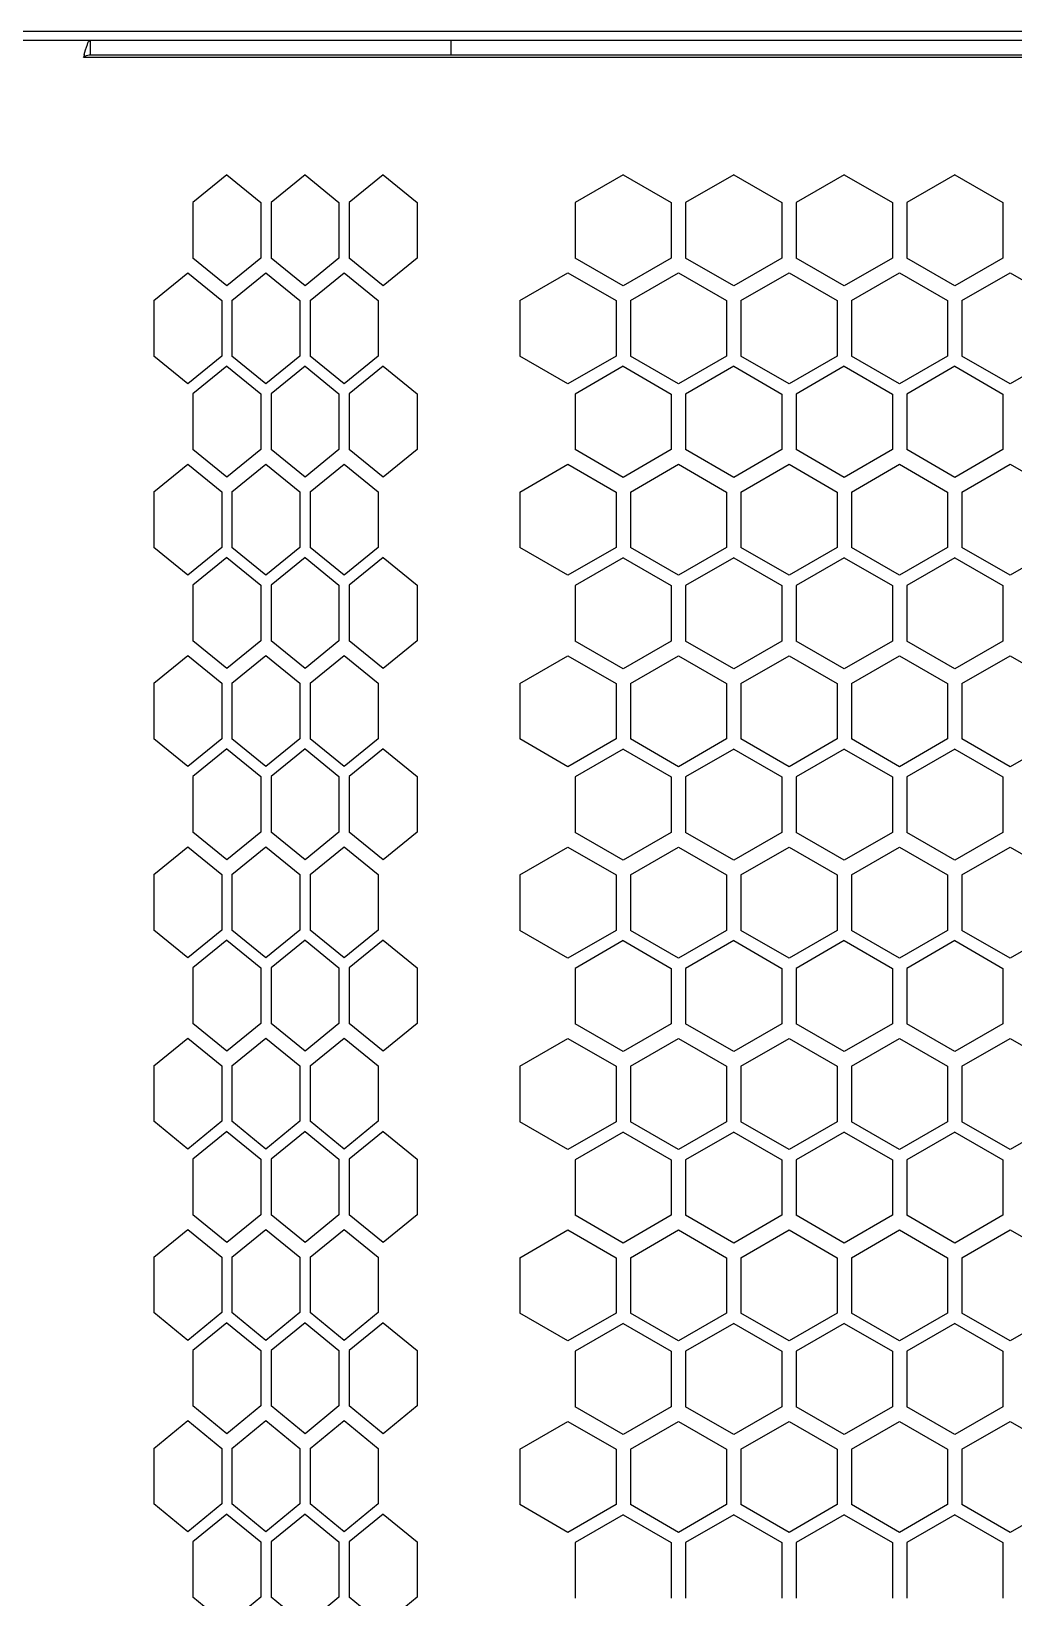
# Model space of a CAD drawing. Header units: millimetres. Extents: x 55614 to 110757, y -66981 to -47484.
# Drawn here: x 78219.4 to 78301.2, y -50330.8 to -50200.4 of the extents above; entities that cross this region are included whole.
import ezdxf

# ---------------------------------------------------------------- set-up
doc = ezdxf.new("R2010")
doc.units = ezdxf.units.MM
doc.layers.add('4209-0510_0', color=7, linetype='Continuous')
doc.layers.add('4215-0412-2-1_0', color=7, linetype='Continuous')
doc.layers.add('THICK', color=7, linetype='Continuous', lineweight=0)

# ---------------------------------------------------------------- blocks, each defined once
blk = doc.blocks.new('RU67I6756')
at = {"layer": '4209-0510_0', "color": 0, "linetype": 'Continuous'}
blk.add_line((24442.13, 16590.1), (25048.13, 16590.1), dxfattribs=at)
at = {"layer": '4215-0412-2-1_0', "color": 0, "linetype": 'Continuous'}
for p, q in [((24434.93, 16589.35), (25055.19, 16589.35)), ((24925.19, 16588.15), (24925.19, 16589.35)), ((24955.19, 16588.15), (24955.19, 16589.35)), ((24924.61, 16587.95), (24924.62, 16587.99)), ((24924.61, 16587.95), (25089.13, 16587.95)), ((24925.19, 16588.15), (25055.19, 16588.15)), ((24936.53, 16578.15), (24933.7, 16575.84)), ((24936.53, 16578.15), (24939.36, 16575.84)), ((24943.04, 16578.15), (24940.21, 16575.84)), ((24943.04, 16578.15), (24945.86, 16575.84)), ((24949.54, 16578.15), (24946.71, 16575.84)), ((24949.54, 16578.15), (24952.37, 16575.84)), ((24969.52, 16578.15), (24965.51, 16575.84)), ((24969.52, 16578.15), (24973.52, 16575.84)), ((24978.72, 16578.15), (24974.71, 16575.84)), ((24978.72, 16578.15), (24982.72, 16575.84)), ((24987.92, 16578.15), (24983.91, 16575.84)), ((24987.92, 16578.15), (24991.92, 16575.84)), ((24997.12, 16578.15), (24993.11, 16575.84)), ((24997.12, 16578.15), (25001.12, 16575.84)), ((24933.7, 16575.84), (24933.7, 16571.22)), ((24939.36, 16575.84), (24939.36, 16571.22)), ((24940.21, 16575.84), (24940.21, 16571.22)), ((24945.86, 16575.84), (24945.86, 16571.22)), ((24946.71, 16575.84), (24946.71, 16571.22)), ((24952.37, 16575.84), (24952.37, 16571.22)), ((24965.51, 16575.84), (24965.51, 16571.22)), ((24973.52, 16575.84), (24973.52, 16571.22)), ((24974.71, 16575.84), (24974.71, 16571.22)), ((24982.72, 16575.84), (24982.72, 16571.22)), ((24983.91, 16575.84), (24983.91, 16571.22)), ((24991.92, 16575.84), (24991.92, 16571.22)), ((24993.11, 16575.84), (24993.11, 16571.22)), ((25001.12, 16575.84), (25001.12, 16571.22)), ((24936.53, 16568.91), (24933.7, 16571.22)), ((24939.36, 16571.22), (24936.53, 16568.91)), ((24943.04, 16568.91), (24940.21, 16571.22)), ((24945.86, 16571.22), (24943.04, 16568.91)), ((24949.54, 16568.91), (24946.71, 16571.22)), ((24952.37, 16571.22), (24949.54, 16568.91)), ((24969.52, 16568.91), (24965.51, 16571.22)), ((24973.52, 16571.22), (24969.52, 16568.91)), ((24978.72, 16568.91), (24974.71, 16571.22)), ((24982.72, 16571.22), (24978.72, 16568.91)), ((24987.92, 16568.91), (24983.91, 16571.22)), ((24991.92, 16571.22), (24987.92, 16568.91)), ((24997.12, 16568.91), (24993.11, 16571.22)), ((25001.12, 16571.22), (24997.12, 16568.91)), ((24930.45, 16567.69), (24933.28, 16570)), ((24933.28, 16570), (24936.11, 16567.69)), ((24936.95, 16567.69), (24939.78, 16570)), ((24939.78, 16570), (24942.61, 16567.69)), ((24943.46, 16567.69), (24946.29, 16570)), ((24946.29, 16570), (24949.12, 16567.69)), ((24960.91, 16567.69), (24964.92, 16570)), ((24964.92, 16570), (24968.92, 16567.69)), ((24970.11, 16567.69), (24974.12, 16570)), ((24974.12, 16570), (24978.12, 16567.69)), ((24979.31, 16567.69), (24983.32, 16570)), ((24983.32, 16570), (24987.32, 16567.69)), ((24988.51, 16567.69), (24992.52, 16570)), ((24992.52, 16570), (24996.52, 16567.69)), ((24997.71, 16567.69), (25001.72, 16570)), ((25001.72, 16570), (25005.72, 16567.69)), ((24930.45, 16567.69), (24930.45, 16563.07)), ((24936.11, 16567.69), (24936.11, 16563.07)), ((24936.95, 16567.69), (24936.95, 16563.07)), ((24942.61, 16567.69), (24942.61, 16563.07)), ((24943.46, 16567.69), (24943.46, 16563.07)), ((24949.12, 16567.69), (24949.12, 16563.07)), ((24960.91, 16567.69), (24960.91, 16563.07)), ((24968.92, 16567.69), (24968.92, 16563.07)), ((24970.11, 16567.69), (24970.11, 16563.07)), ((24978.12, 16567.69), (24978.12, 16563.07)), ((24979.31, 16567.69), (24979.31, 16563.07)), ((24987.32, 16567.69), (24987.32, 16563.07)), ((24988.51, 16567.69), (24988.51, 16563.07)), ((24996.52, 16567.69), (24996.52, 16563.07)), ((24997.71, 16567.69), (24997.71, 16563.07)), ((24933.28, 16560.76), (24930.45, 16563.07)), ((24936.11, 16563.07), (24933.28, 16560.76)), ((24936.53, 16562.23), (24933.7, 16559.92)), ((24936.53, 16562.23), (24939.36, 16559.92)), ((24939.78, 16560.76), (24936.95, 16563.07)), ((24942.61, 16563.07), (24939.78, 16560.76)), ((24943.04, 16562.23), (24940.21, 16559.92)), ((24943.04, 16562.23), (24945.86, 16559.92)), ((24946.29, 16560.76), (24943.46, 16563.07)), ((24949.12, 16563.07), (24946.29, 16560.76)), ((24949.54, 16562.23), (24946.71, 16559.92)), ((24949.54, 16562.23), (24952.37, 16559.92)), ((24964.92, 16560.76), (24960.91, 16563.07)), ((24968.92, 16563.07), (24964.92, 16560.76)), ((24969.52, 16562.22), (24965.51, 16559.91)), ((24969.52, 16562.22), (24973.52, 16559.91)), ((24974.12, 16560.76), (24970.11, 16563.07)), ((24978.12, 16563.07), (24974.12, 16560.76)), ((24978.72, 16562.22), (24974.71, 16559.91)), ((24978.72, 16562.22), (24982.72, 16559.91)), ((24983.32, 16560.76), (24979.31, 16563.07)), ((24987.32, 16563.07), (24983.32, 16560.76)), ((24987.92, 16562.22), (24983.91, 16559.91)), ((24987.92, 16562.22), (24991.92, 16559.91)), ((24992.52, 16560.76), (24988.51, 16563.07)), ((24996.52, 16563.07), (24992.52, 16560.76)), ((24997.12, 16562.22), (24993.11, 16559.91)), ((24997.12, 16562.22), (25001.12, 16559.91)), ((25001.72, 16560.76), (24997.71, 16563.07)), ((25005.72, 16563.07), (25001.72, 16560.76)), ((24933.7, 16559.92), (24933.7, 16555.3)), ((24939.36, 16559.92), (24939.36, 16555.3)), ((24940.21, 16559.92), (24940.21, 16555.3)), ((24945.86, 16559.92), (24945.86, 16555.3)), ((24946.71, 16559.92), (24946.71, 16555.3)), ((24952.37, 16559.92), (24952.37, 16555.3)), ((24965.51, 16559.91), (24965.51, 16555.29)), ((24973.52, 16559.91), (24973.52, 16555.29)), ((24974.71, 16559.91), (24974.71, 16555.29)), ((24982.72, 16559.91), (24982.72, 16555.29)), ((24983.91, 16559.91), (24983.91, 16555.29)), ((24991.92, 16559.91), (24991.92, 16555.29)), ((24993.11, 16559.91), (24993.11, 16555.29)), ((25001.12, 16559.91), (25001.12, 16555.29)), ((24936.53, 16552.99), (24933.7, 16555.3)), ((24939.36, 16555.3), (24936.53, 16552.99)), ((24943.04, 16552.99), (24940.21, 16555.3)), ((24945.86, 16555.3), (24943.04, 16552.99)), ((24949.54, 16552.99), (24946.71, 16555.3)), ((24952.37, 16555.3), (24949.54, 16552.99)), ((24969.52, 16552.98), (24965.51, 16555.29)), ((24973.52, 16555.29), (24969.52, 16552.98)), ((24978.72, 16552.98), (24974.71, 16555.29)), ((24982.72, 16555.29), (24978.72, 16552.98)), ((24987.92, 16552.98), (24983.91, 16555.29)), ((24991.92, 16555.29), (24987.92, 16552.98)), ((24997.12, 16552.98), (24993.11, 16555.29)), ((25001.12, 16555.29), (24997.12, 16552.98)), ((24930.45, 16551.77), (24933.28, 16554.08)), ((24933.28, 16554.08), (24936.11, 16551.77)), ((24936.95, 16551.77), (24939.78, 16554.08)), ((24939.78, 16554.08), (24942.61, 16551.77)), ((24943.46, 16551.77), (24946.29, 16554.08)), ((24946.29, 16554.08), (24949.12, 16551.77)), ((24960.91, 16551.76), (24964.92, 16554.07)), ((24964.92, 16554.07), (24968.92, 16551.76)), ((24970.11, 16551.76), (24974.12, 16554.07)), ((24974.12, 16554.07), (24978.12, 16551.76)), ((24979.31, 16551.76), (24983.32, 16554.07)), ((24983.32, 16554.07), (24987.32, 16551.76)), ((24988.51, 16551.76), (24992.52, 16554.07)), ((24992.52, 16554.07), (24996.52, 16551.76)), ((24997.71, 16551.76), (25001.72, 16554.07)), ((25001.72, 16554.07), (25005.72, 16551.76)), ((24930.45, 16551.77), (24930.45, 16547.15)), ((24936.11, 16551.77), (24936.11, 16547.15)), ((24936.95, 16551.77), (24936.95, 16547.15)), ((24942.61, 16551.77), (24942.61, 16547.15)), ((24943.46, 16551.77), (24943.46, 16547.15)), ((24949.12, 16551.77), (24949.12, 16547.15)), ((24960.91, 16551.76), (24960.91, 16547.14)), ((24968.92, 16551.76), (24968.92, 16547.14)), ((24970.11, 16551.76), (24970.11, 16547.14)), ((24978.12, 16551.76), (24978.12, 16547.14)), ((24979.31, 16551.76), (24979.31, 16547.14)), ((24987.32, 16551.76), (24987.32, 16547.14)), ((24988.51, 16551.76), (24988.51, 16547.14)), ((24996.52, 16551.76), (24996.52, 16547.14)), ((24997.71, 16551.76), (24997.71, 16547.14)), ((24933.28, 16544.84), (24930.45, 16547.15)), ((24936.11, 16547.15), (24933.28, 16544.84)), ((24939.78, 16544.84), (24936.95, 16547.15)), ((24942.61, 16547.15), (24939.78, 16544.84)), ((24946.29, 16544.84), (24943.46, 16547.15)), ((24949.12, 16547.15), (24946.29, 16544.84)), ((24964.92, 16544.83), (24960.91, 16547.14)), ((24968.92, 16547.14), (24964.92, 16544.83)), ((24974.12, 16544.83), (24970.11, 16547.14)), ((24978.12, 16547.14), (24974.12, 16544.83)), ((24983.32, 16544.83), (24979.31, 16547.14)), ((24987.32, 16547.14), (24983.32, 16544.83)), ((24992.52, 16544.83), (24988.51, 16547.14)), ((24996.52, 16547.14), (24992.52, 16544.83)), ((25001.72, 16544.83), (24997.71, 16547.14)), ((25005.72, 16547.14), (25001.72, 16544.83)), ((24936.53, 16546.31), (24933.7, 16544)), ((24936.53, 16546.31), (24939.36, 16544)), ((24943.04, 16546.31), (24940.21, 16544)), ((24943.04, 16546.31), (24945.86, 16544)), ((24949.54, 16546.31), (24946.71, 16544)), ((24949.54, 16546.31), (24952.37, 16544)), ((24969.52, 16546.29), (24965.51, 16543.98)), ((24969.52, 16546.29), (24973.52, 16543.98)), ((24978.72, 16546.29), (24974.71, 16543.98)), ((24978.72, 16546.29), (24982.72, 16543.98)), ((24987.92, 16546.29), (24983.91, 16543.98)), ((24987.92, 16546.29), (24991.92, 16543.98)), ((24997.12, 16546.29), (24993.11, 16543.98)), ((24997.12, 16546.29), (25001.12, 16543.98)), ((24933.7, 16544), (24933.7, 16539.38)), ((24939.36, 16544), (24939.36, 16539.38)), ((24940.21, 16544), (24940.21, 16539.38)), ((24945.86, 16544), (24945.86, 16539.38)), ((24946.71, 16544), (24946.71, 16539.38)), ((24952.37, 16544), (24952.37, 16539.38)), ((24965.51, 16543.98), (24965.51, 16539.36)), ((24973.52, 16543.98), (24973.52, 16539.36)), ((24974.71, 16543.98), (24974.71, 16539.36)), ((24982.72, 16543.98), (24982.72, 16539.36)), ((24983.91, 16543.98), (24983.91, 16539.36)), ((24991.92, 16543.98), (24991.92, 16539.36)), ((24993.11, 16543.98), (24993.11, 16539.36)), ((25001.12, 16543.98), (25001.12, 16539.36)), ((24936.53, 16537.07), (24933.7, 16539.38)), ((24939.36, 16539.38), (24936.53, 16537.07)), ((24943.04, 16537.07), (24940.21, 16539.38)), ((24945.86, 16539.38), (24943.04, 16537.07)), ((24949.54, 16537.07), (24946.71, 16539.38)), ((24952.37, 16539.38), (24949.54, 16537.07)), ((24969.52, 16537.05), (24965.51, 16539.36)), ((24973.52, 16539.36), (24969.52, 16537.05)), ((24978.72, 16537.05), (24974.71, 16539.36)), ((24982.72, 16539.36), (24978.72, 16537.05)), ((24987.92, 16537.05), (24983.91, 16539.36)), ((24991.92, 16539.36), (24987.92, 16537.05)), ((24997.12, 16537.05), (24993.11, 16539.36)), ((25001.12, 16539.36), (24997.12, 16537.05)), ((24930.45, 16535.85), (24933.28, 16538.16)), ((24933.28, 16538.16), (24936.11, 16535.85)), ((24936.95, 16535.85), (24939.78, 16538.16)), ((24939.78, 16538.16), (24942.61, 16535.85)), ((24943.46, 16535.85), (24946.29, 16538.16)), ((24946.29, 16538.16), (24949.12, 16535.85)), ((24960.91, 16535.83), (24964.92, 16538.14)), ((24964.92, 16538.14), (24968.92, 16535.83)), ((24970.11, 16535.83), (24974.12, 16538.14)), ((24974.12, 16538.14), (24978.12, 16535.83)), ((24979.31, 16535.83), (24983.32, 16538.14)), ((24983.32, 16538.14), (24987.32, 16535.83)), ((24988.51, 16535.83), (24992.52, 16538.14)), ((24992.52, 16538.14), (24996.52, 16535.83)), ((24997.71, 16535.83), (25001.72, 16538.14)), ((25001.72, 16538.14), (25005.72, 16535.83)), ((24930.45, 16535.85), (24930.45, 16531.23)), ((24936.11, 16535.85), (24936.11, 16531.23)), ((24936.95, 16535.85), (24936.95, 16531.23)), ((24942.61, 16535.85), (24942.61, 16531.23)), ((24943.46, 16535.85), (24943.46, 16531.23)), ((24949.12, 16535.85), (24949.12, 16531.23)), ((24960.91, 16535.83), (24960.91, 16531.21)), ((24968.92, 16535.83), (24968.92, 16531.21)), ((24970.11, 16535.83), (24970.11, 16531.21)), ((24978.12, 16535.83), (24978.12, 16531.21)), ((24979.31, 16535.83), (24979.31, 16531.21)), ((24987.32, 16535.83), (24987.32, 16531.21)), ((24988.51, 16535.83), (24988.51, 16531.21)), ((24996.52, 16535.83), (24996.52, 16531.21)), ((24997.71, 16535.83), (24997.71, 16531.21)), ((24933.28, 16528.92), (24930.45, 16531.23)), ((24936.11, 16531.23), (24933.28, 16528.92)), ((24939.78, 16528.92), (24936.95, 16531.23)), ((24942.61, 16531.23), (24939.78, 16528.92)), ((24946.29, 16528.92), (24943.46, 16531.23)), ((24949.12, 16531.23), (24946.29, 16528.92)), ((24964.92, 16528.9), (24960.91, 16531.21)), ((24968.92, 16531.21), (24964.92, 16528.9)), ((24974.12, 16528.9), (24970.11, 16531.21)), ((24978.12, 16531.21), (24974.12, 16528.9)), ((24983.32, 16528.9), (24979.31, 16531.21)), ((24987.32, 16531.21), (24983.32, 16528.9)), ((24992.52, 16528.9), (24988.51, 16531.21)), ((24996.52, 16531.21), (24992.52, 16528.9)), ((25001.72, 16528.9), (24997.71, 16531.21)), ((25005.72, 16531.21), (25001.72, 16528.9)), ((24936.53, 16530.39), (24933.7, 16528.08)), ((24936.53, 16530.39), (24939.36, 16528.08)), ((24943.04, 16530.39), (24940.21, 16528.08)), ((24943.04, 16530.39), (24945.86, 16528.08)), ((24949.54, 16530.39), (24946.71, 16528.08)), ((24949.54, 16530.39), (24952.37, 16528.08)), ((24969.52, 16530.36), (24965.51, 16528.05)), ((24969.52, 16530.36), (24973.52, 16528.05)), ((24978.72, 16530.36), (24974.71, 16528.05)), ((24978.72, 16530.36), (24982.72, 16528.05)), ((24987.92, 16530.36), (24983.91, 16528.05)), ((24987.92, 16530.36), (24991.92, 16528.05)), ((24997.12, 16530.36), (24993.11, 16528.05)), ((24997.12, 16530.36), (25001.12, 16528.05)), ((24933.7, 16528.08), (24933.7, 16523.46)), ((24939.36, 16528.08), (24939.36, 16523.46)), ((24940.21, 16528.08), (24940.21, 16523.46)), ((24945.86, 16528.08), (24945.86, 16523.46)), ((24946.71, 16528.08), (24946.71, 16523.46)), ((24952.37, 16528.08), (24952.37, 16523.46)), ((24965.51, 16528.05), (24965.51, 16523.43)), ((24973.52, 16528.05), (24973.52, 16523.43)), ((24974.71, 16528.05), (24974.71, 16523.43)), ((24982.72, 16528.05), (24982.72, 16523.43)), ((24983.91, 16528.05), (24983.91, 16523.43)), ((24991.92, 16528.05), (24991.92, 16523.43)), ((24993.11, 16528.05), (24993.11, 16523.43)), ((25001.12, 16528.05), (25001.12, 16523.43)), ((24936.53, 16521.15), (24933.7, 16523.46)), ((24939.36, 16523.46), (24936.53, 16521.15)), ((24943.04, 16521.15), (24940.21, 16523.46)), ((24945.86, 16523.46), (24943.04, 16521.15)), ((24949.54, 16521.15), (24946.71, 16523.46)), ((24952.37, 16523.46), (24949.54, 16521.15)), ((24969.52, 16521.12), (24965.51, 16523.43)), ((24973.52, 16523.43), (24969.52, 16521.12)), ((24978.72, 16521.12), (24974.71, 16523.43)), ((24982.72, 16523.43), (24978.72, 16521.12)), ((24987.92, 16521.12), (24983.91, 16523.43)), ((24991.92, 16523.43), (24987.92, 16521.12)), ((24997.12, 16521.12), (24993.11, 16523.43)), ((25001.12, 16523.43), (24997.12, 16521.12)), ((24930.45, 16519.93), (24933.28, 16522.24)), ((24933.28, 16522.24), (24936.11, 16519.93)), ((24936.95, 16519.93), (24939.78, 16522.24)), ((24939.78, 16522.24), (24942.61, 16519.93)), ((24943.46, 16519.93), (24946.29, 16522.24)), ((24946.29, 16522.24), (24949.12, 16519.93)), ((24960.91, 16519.9), (24964.92, 16522.21)), ((24964.92, 16522.21), (24968.92, 16519.9)), ((24970.11, 16519.9), (24974.12, 16522.21)), ((24974.12, 16522.21), (24978.12, 16519.9)), ((24979.31, 16519.9), (24983.32, 16522.21)), ((24983.32, 16522.21), (24987.32, 16519.9)), ((24988.51, 16519.9), (24992.52, 16522.21)), ((24992.52, 16522.21), (24996.52, 16519.9)), ((24997.71, 16519.9), (25001.72, 16522.21)), ((25001.72, 16522.21), (25005.72, 16519.9)), ((24930.45, 16519.93), (24930.45, 16515.31)), ((24936.11, 16519.93), (24936.11, 16515.31)), ((24936.95, 16519.93), (24936.95, 16515.31)), ((24942.61, 16519.93), (24942.61, 16515.31)), ((24943.46, 16519.93), (24943.46, 16515.31)), ((24949.12, 16519.93), (24949.12, 16515.31)), ((24960.91, 16519.9), (24960.91, 16515.28)), ((24968.92, 16519.9), (24968.92, 16515.28)), ((24970.11, 16519.9), (24970.11, 16515.28)), ((24978.12, 16519.9), (24978.12, 16515.28)), ((24979.31, 16519.9), (24979.31, 16515.28)), ((24987.32, 16519.9), (24987.32, 16515.28)), ((24988.51, 16519.9), (24988.51, 16515.28)), ((24996.52, 16519.9), (24996.52, 16515.28)), ((24997.71, 16519.9), (24997.71, 16515.28)), ((24933.28, 16513), (24930.45, 16515.31)), ((24936.11, 16515.31), (24933.28, 16513)), ((24939.78, 16513), (24936.95, 16515.31)), ((24942.61, 16515.31), (24939.78, 16513)), ((24946.29, 16513), (24943.46, 16515.31)), ((24949.12, 16515.31), (24946.29, 16513)), ((24964.92, 16512.97), (24960.91, 16515.28)), ((24968.92, 16515.28), (24964.92, 16512.97)), ((24974.12, 16512.97), (24970.11, 16515.28)), ((24978.12, 16515.28), (24974.12, 16512.97)), ((24983.32, 16512.97), (24979.31, 16515.28)), ((24987.32, 16515.28), (24983.32, 16512.97)), ((24992.52, 16512.97), (24988.51, 16515.28)), ((24996.52, 16515.28), (24992.52, 16512.97)), ((25001.72, 16512.97), (24997.71, 16515.28)), ((25005.72, 16515.28), (25001.72, 16512.97)), ((24936.53, 16514.47), (24933.7, 16512.16)), ((24936.53, 16514.47), (24939.36, 16512.16)), ((24943.04, 16514.47), (24940.21, 16512.16)), ((24943.04, 16514.47), (24945.86, 16512.16)), ((24949.54, 16514.47), (24946.71, 16512.16)), ((24949.54, 16514.47), (24952.37, 16512.16)), ((24969.52, 16514.43), (24965.51, 16512.12)), ((24969.52, 16514.43), (24973.52, 16512.12)), ((24978.72, 16514.43), (24974.71, 16512.12)), ((24978.72, 16514.43), (24982.72, 16512.12)), ((24987.92, 16514.43), (24983.91, 16512.12)), ((24987.92, 16514.43), (24991.92, 16512.12)), ((24997.12, 16514.43), (24993.11, 16512.12)), ((24997.12, 16514.43), (25001.12, 16512.12)), ((24933.7, 16512.16), (24933.7, 16507.54)), ((24939.36, 16512.16), (24939.36, 16507.54)), ((24940.21, 16512.16), (24940.21, 16507.54)), ((24945.86, 16512.16), (24945.86, 16507.54)), ((24946.71, 16512.16), (24946.71, 16507.54)), ((24952.37, 16512.16), (24952.37, 16507.54)), ((24965.51, 16512.12), (24965.51, 16507.5)), ((24973.52, 16512.12), (24973.52, 16507.5)), ((24974.71, 16512.12), (24974.71, 16507.5)), ((24982.72, 16512.12), (24982.72, 16507.5)), ((24983.91, 16512.12), (24983.91, 16507.5)), ((24991.92, 16512.12), (24991.92, 16507.5)), ((24993.11, 16512.12), (24993.11, 16507.5)), ((25001.12, 16512.12), (25001.12, 16507.5)), ((24936.53, 16505.23), (24933.7, 16507.54)), ((24939.36, 16507.54), (24936.53, 16505.23)), ((24943.04, 16505.23), (24940.21, 16507.54)), ((24945.86, 16507.54), (24943.04, 16505.23)), ((24949.54, 16505.23), (24946.71, 16507.54)), ((24952.37, 16507.54), (24949.54, 16505.23)), ((24969.52, 16505.19), (24965.51, 16507.5)), ((24973.52, 16507.5), (24969.52, 16505.19)), ((24978.72, 16505.19), (24974.71, 16507.5)), ((24982.72, 16507.5), (24978.72, 16505.19)), ((24987.92, 16505.19), (24983.91, 16507.5)), ((24991.92, 16507.5), (24987.92, 16505.19)), ((24997.12, 16505.19), (24993.11, 16507.5)), ((25001.12, 16507.5), (24997.12, 16505.19)), ((24930.45, 16504.01), (24933.28, 16506.32)), ((24933.28, 16506.32), (24936.11, 16504.01)), ((24936.95, 16504.01), (24939.78, 16506.32)), ((24939.78, 16506.32), (24942.61, 16504.01)), ((24943.46, 16504.01), (24946.29, 16506.32)), ((24946.29, 16506.32), (24949.12, 16504.01)), ((24960.91, 16503.97), (24964.92, 16506.28)), ((24964.92, 16506.28), (24968.92, 16503.97)), ((24970.11, 16503.97), (24974.12, 16506.28)), ((24974.12, 16506.28), (24978.12, 16503.97)), ((24979.31, 16503.97), (24983.32, 16506.28)), ((24983.32, 16506.28), (24987.32, 16503.97)), ((24988.51, 16503.97), (24992.52, 16506.28)), ((24992.52, 16506.28), (24996.52, 16503.97)), ((24997.71, 16503.97), (25001.72, 16506.28)), ((25001.72, 16506.28), (25005.72, 16503.97)), ((24930.45, 16504.01), (24930.45, 16499.39)), ((24936.11, 16504.01), (24936.11, 16499.39)), ((24936.95, 16504.01), (24936.95, 16499.39)), ((24942.61, 16504.01), (24942.61, 16499.39)), ((24943.46, 16504.01), (24943.46, 16499.39)), ((24949.12, 16504.01), (24949.12, 16499.39)), ((24960.91, 16503.97), (24960.91, 16499.35)), ((24968.92, 16503.97), (24968.92, 16499.35)), ((24970.11, 16503.97), (24970.11, 16499.35)), ((24978.12, 16503.97), (24978.12, 16499.35)), ((24979.31, 16503.97), (24979.31, 16499.35)), ((24987.32, 16503.97), (24987.32, 16499.35)), ((24988.51, 16503.97), (24988.51, 16499.35)), ((24996.52, 16503.97), (24996.52, 16499.35)), ((24997.71, 16503.97), (24997.71, 16499.35)), ((24933.28, 16497.08), (24930.45, 16499.39)), ((24936.11, 16499.39), (24933.28, 16497.08)), ((24936.53, 16498.55), (24933.7, 16496.24)), ((24936.53, 16498.55), (24939.36, 16496.24)), ((24939.78, 16497.08), (24936.95, 16499.39)), ((24942.61, 16499.39), (24939.78, 16497.08)), ((24943.04, 16498.55), (24940.21, 16496.24)), ((24943.04, 16498.55), (24945.86, 16496.24)), ((24946.29, 16497.08), (24943.46, 16499.39)), ((24949.12, 16499.39), (24946.29, 16497.08)), ((24949.54, 16498.55), (24946.71, 16496.24)), ((24949.54, 16498.55), (24952.37, 16496.24)), ((24964.92, 16497.04), (24960.91, 16499.35)), ((24968.92, 16499.35), (24964.92, 16497.04)), ((24969.52, 16498.5), (24965.51, 16496.19)), ((24969.52, 16498.5), (24973.52, 16496.19)), ((24974.12, 16497.04), (24970.11, 16499.35)), ((24978.12, 16499.35), (24974.12, 16497.04)), ((24978.72, 16498.5), (24974.71, 16496.19)), ((24978.72, 16498.5), (24982.72, 16496.19)), ((24983.32, 16497.04), (24979.31, 16499.35)), ((24987.32, 16499.35), (24983.32, 16497.04)), ((24987.92, 16498.5), (24983.91, 16496.19)), ((24987.92, 16498.5), (24991.92, 16496.19)), ((24992.52, 16497.04), (24988.51, 16499.35)), ((24996.52, 16499.35), (24992.52, 16497.04)), ((24997.12, 16498.5), (24993.11, 16496.19)), ((24997.12, 16498.5), (25001.12, 16496.19)), ((25001.72, 16497.04), (24997.71, 16499.35)), ((25005.72, 16499.35), (25001.72, 16497.04)), ((24933.7, 16496.24), (24933.7, 16491.62)), ((24939.36, 16496.24), (24939.36, 16491.62)), ((24940.21, 16496.24), (24940.21, 16491.62)), ((24945.86, 16496.24), (24945.86, 16491.62)), ((24946.71, 16496.24), (24946.71, 16491.62)), ((24952.37, 16496.24), (24952.37, 16491.62)), ((24965.51, 16496.19), (24965.51, 16491.57)), ((24973.52, 16496.19), (24973.52, 16491.57)), ((24974.71, 16496.19), (24974.71, 16491.57)), ((24982.72, 16496.19), (24982.72, 16491.57)), ((24983.91, 16496.19), (24983.91, 16491.57)), ((24991.92, 16496.19), (24991.92, 16491.57)), ((24993.11, 16496.19), (24993.11, 16491.57)), ((25001.12, 16496.19), (25001.12, 16491.57)), ((24936.53, 16489.31), (24933.7, 16491.62)), ((24939.36, 16491.62), (24936.53, 16489.31)), ((24943.04, 16489.31), (24940.21, 16491.62)), ((24945.86, 16491.62), (24943.04, 16489.31)), ((24949.54, 16489.31), (24946.71, 16491.62)), ((24952.37, 16491.62), (24949.54, 16489.31)), ((24969.52, 16489.26), (24965.51, 16491.57)), ((24973.52, 16491.57), (24969.52, 16489.26)), ((24978.72, 16489.26), (24974.71, 16491.57)), ((24982.72, 16491.57), (24978.72, 16489.26)), ((24987.92, 16489.26), (24983.91, 16491.57)), ((24991.92, 16491.57), (24987.92, 16489.26)), ((24997.12, 16489.26), (24993.11, 16491.57)), ((25001.12, 16491.57), (24997.12, 16489.26)), ((24930.45, 16488.09), (24933.28, 16490.4)), ((24933.28, 16490.4), (24936.11, 16488.09)), ((24936.95, 16488.09), (24939.78, 16490.4)), ((24939.78, 16490.4), (24942.61, 16488.09)), ((24943.46, 16488.09), (24946.29, 16490.4)), ((24946.29, 16490.4), (24949.12, 16488.09)), ((24960.91, 16488.04), (24964.92, 16490.35)), ((24964.92, 16490.35), (24968.92, 16488.04)), ((24970.11, 16488.04), (24974.12, 16490.35)), ((24974.12, 16490.35), (24978.12, 16488.04)), ((24979.31, 16488.04), (24983.32, 16490.35)), ((24983.32, 16490.35), (24987.32, 16488.04)), ((24988.51, 16488.04), (24992.52, 16490.35)), ((24992.52, 16490.35), (24996.52, 16488.04)), ((24997.71, 16488.04), (25001.72, 16490.35)), ((25001.72, 16490.35), (25005.72, 16488.04)), ((24930.45, 16488.09), (24930.45, 16483.47)), ((24936.11, 16488.09), (24936.11, 16483.47)), ((24936.95, 16488.09), (24936.95, 16483.47)), ((24942.61, 16488.09), (24942.61, 16483.47)), ((24943.46, 16488.09), (24943.46, 16483.47)), ((24949.12, 16488.09), (24949.12, 16483.47)), ((24960.91, 16488.04), (24960.91, 16483.42)), ((24968.92, 16488.04), (24968.92, 16483.42)), ((24970.11, 16488.04), (24970.11, 16483.42)), ((24978.12, 16488.04), (24978.12, 16483.42)), ((24979.31, 16488.04), (24979.31, 16483.42)), ((24987.32, 16488.04), (24987.32, 16483.42)), ((24988.51, 16488.04), (24988.51, 16483.42)), ((24996.52, 16488.04), (24996.52, 16483.42)), ((24997.71, 16488.04), (24997.71, 16483.42)), ((24933.28, 16481.16), (24930.45, 16483.47)), ((24936.11, 16483.47), (24933.28, 16481.16)), ((24939.78, 16481.16), (24936.95, 16483.47)), ((24942.61, 16483.47), (24939.78, 16481.16)), ((24946.29, 16481.16), (24943.46, 16483.47)), ((24949.12, 16483.47), (24946.29, 16481.16)), ((24964.92, 16481.11), (24960.91, 16483.42)), ((24968.92, 16483.42), (24964.92, 16481.11)), ((24974.12, 16481.11), (24970.11, 16483.42)), ((24978.12, 16483.42), (24974.12, 16481.11)), ((24983.32, 16481.11), (24979.31, 16483.42)), ((24987.32, 16483.42), (24983.32, 16481.11)), ((24992.52, 16481.11), (24988.51, 16483.42)), ((24996.52, 16483.42), (24992.52, 16481.11)), ((25001.72, 16481.11), (24997.71, 16483.42)), ((25005.72, 16483.42), (25001.72, 16481.11)), ((24936.53, 16482.63), (24933.7, 16480.32)), ((24936.53, 16482.63), (24939.36, 16480.32)), ((24943.04, 16482.63), (24940.21, 16480.32)), ((24943.04, 16482.63), (24945.86, 16480.32)), ((24949.54, 16482.63), (24946.71, 16480.32)), ((24949.54, 16482.63), (24952.37, 16480.32)), ((24969.52, 16482.57), (24965.51, 16480.26)), ((24969.52, 16482.57), (24973.52, 16480.26)), ((24978.72, 16482.57), (24974.71, 16480.26)), ((24978.72, 16482.57), (24982.72, 16480.26)), ((24987.92, 16482.57), (24983.91, 16480.26)), ((24987.92, 16482.57), (24991.92, 16480.26)), ((24997.12, 16482.57), (24993.11, 16480.26)), ((24997.12, 16482.57), (25001.12, 16480.26)), ((24933.7, 16480.32), (24933.7, 16475.7)), ((24939.36, 16480.32), (24939.36, 16475.7)), ((24940.21, 16480.32), (24940.21, 16475.7)), ((24945.86, 16480.32), (24945.86, 16475.7)), ((24946.71, 16480.32), (24946.71, 16475.7)), ((24952.37, 16480.32), (24952.37, 16475.7)), ((24965.51, 16480.26), (24965.51, 16475.64)), ((24973.52, 16480.26), (24973.52, 16475.64)), ((24974.71, 16480.26), (24974.71, 16475.64)), ((24982.72, 16480.26), (24982.72, 16475.64)), ((24983.91, 16480.26), (24983.91, 16475.64)), ((24991.92, 16480.26), (24991.92, 16475.64)), ((24993.11, 16480.26), (24993.11, 16475.64)), ((25001.12, 16480.26), (25001.12, 16475.64)), ((24936.53, 16473.39), (24933.7, 16475.7)), ((24939.36, 16475.7), (24936.53, 16473.39)), ((24943.04, 16473.39), (24940.21, 16475.7)), ((24945.86, 16475.7), (24943.04, 16473.39)), ((24949.54, 16473.39), (24946.71, 16475.7)), ((24952.37, 16475.7), (24949.54, 16473.39)), ((24969.52, 16473.33), (24965.51, 16475.64)), ((24973.52, 16475.64), (24969.52, 16473.33)), ((24978.72, 16473.33), (24974.71, 16475.64)), ((24982.72, 16475.64), (24978.72, 16473.33)), ((24987.92, 16473.33), (24983.91, 16475.64)), ((24991.92, 16475.64), (24987.92, 16473.33)), ((24997.12, 16473.33), (24993.11, 16475.64)), ((25001.12, 16475.64), (24997.12, 16473.33)), ((24930.45, 16472.17), (24933.28, 16474.48)), ((24933.28, 16474.48), (24936.11, 16472.17)), ((24936.95, 16472.17), (24939.78, 16474.48)), ((24939.78, 16474.48), (24942.61, 16472.17)), ((24943.46, 16472.17), (24946.29, 16474.48)), ((24946.29, 16474.48), (24949.12, 16472.17)), ((24960.91, 16472.11), (24964.92, 16474.42)), ((24964.92, 16474.42), (24968.92, 16472.11)), ((24970.11, 16472.11), (24974.12, 16474.42)), ((24974.12, 16474.42), (24978.12, 16472.11)), ((24979.31, 16472.11), (24983.32, 16474.42)), ((24983.32, 16474.42), (24987.32, 16472.11)), ((24988.51, 16472.11), (24992.52, 16474.42)), ((24992.52, 16474.42), (24996.52, 16472.11)), ((24997.71, 16472.11), (25001.72, 16474.42)), ((25001.72, 16474.42), (25005.72, 16472.11)), ((24930.45, 16472.17), (24930.45, 16467.55)), ((24936.11, 16472.17), (24936.11, 16467.55)), ((24936.95, 16472.17), (24936.95, 16467.55)), ((24942.61, 16472.17), (24942.61, 16467.55)), ((24943.46, 16472.17), (24943.46, 16467.55)), ((24949.12, 16472.17), (24949.12, 16467.55)), ((24960.91, 16472.11), (24960.91, 16467.49)), ((24968.92, 16472.11), (24968.92, 16467.49)), ((24970.11, 16472.11), (24970.11, 16467.49)), ((24978.12, 16472.11), (24978.12, 16467.49)), ((24979.31, 16472.11), (24979.31, 16467.49)), ((24987.32, 16472.11), (24987.32, 16467.49)), ((24988.51, 16472.11), (24988.51, 16467.49)), ((24996.52, 16472.11), (24996.52, 16467.49)), ((24997.71, 16472.11), (24997.71, 16467.49)), ((24933.28, 16465.24), (24930.45, 16467.55)), ((24936.11, 16467.55), (24933.28, 16465.24)), ((24939.78, 16465.24), (24936.95, 16467.55)), ((24942.61, 16467.55), (24939.78, 16465.24)), ((24946.29, 16465.24), (24943.46, 16467.55)), ((24949.12, 16467.55), (24946.29, 16465.24)), ((24964.92, 16465.18), (24960.91, 16467.49)), ((24968.92, 16467.49), (24964.92, 16465.18)), ((24974.12, 16465.18), (24970.11, 16467.49)), ((24978.12, 16467.49), (24974.12, 16465.18)), ((24983.32, 16465.18), (24979.31, 16467.49)), ((24987.32, 16467.49), (24983.32, 16465.18)), ((24992.52, 16465.18), (24988.51, 16467.49)), ((24996.52, 16467.49), (24992.52, 16465.18)), ((25001.72, 16465.18), (24997.71, 16467.49)), ((25005.72, 16467.49), (25001.72, 16465.18)), ((24936.53, 16466.71), (24933.7, 16464.4)), ((24936.53, 16466.71), (24939.36, 16464.4)), ((24943.04, 16466.71), (24940.21, 16464.4)), ((24943.04, 16466.71), (24945.86, 16464.4)), ((24949.54, 16466.71), (24946.71, 16464.4)), ((24949.54, 16466.71), (24952.37, 16464.4)), ((24969.52, 16466.64), (24965.51, 16464.33)), ((24969.52, 16466.64), (24973.52, 16464.33)), ((24978.72, 16466.64), (24974.71, 16464.33)), ((24978.72, 16466.64), (24982.72, 16464.33)), ((24987.92, 16466.64), (24983.91, 16464.33)), ((24987.92, 16466.64), (24991.92, 16464.33)), ((24997.12, 16466.64), (24993.11, 16464.33)), ((24997.12, 16466.64), (25001.12, 16464.33)), ((24933.7, 16464.4), (24933.7, 16459.78)), ((24939.36, 16464.4), (24939.36, 16459.78)), ((24940.21, 16464.4), (24940.21, 16459.78)), ((24945.86, 16464.4), (24945.86, 16459.78)), ((24946.71, 16464.4), (24946.71, 16459.78)), ((24952.37, 16464.4), (24952.37, 16459.78)), ((24965.51, 16464.33), (24965.51, 16459.71)), ((24973.52, 16464.33), (24973.52, 16459.71)), ((24974.71, 16464.33), (24974.71, 16459.71)), ((24982.72, 16464.33), (24982.72, 16459.71)), ((24983.91, 16464.33), (24983.91, 16459.71)), ((24991.92, 16464.33), (24991.92, 16459.71)), ((24993.11, 16464.33), (24993.11, 16459.71)), ((25001.12, 16464.33), (25001.12, 16459.71)), ((24936.53, 16457.47), (24933.7, 16459.78)), ((24939.36, 16459.78), (24936.53, 16457.47)), ((24943.04, 16457.47), (24940.21, 16459.78)), ((24945.86, 16459.78), (24943.04, 16457.47)), ((24949.54, 16457.47), (24946.71, 16459.78)), ((24952.37, 16459.78), (24949.54, 16457.47))]:
    blk.add_line(p, q, dxfattribs=at)
blk.add_arc((24988.33, 16571.23), 65.88, 165.1091, 165.2588, dxfattribs=at)
for points, knots in [([(24924.66, 16588.16), (24924.74, 16588.44), (24924.84, 16588.79), (24925.04, 16589.35), (24925.19, 16589.35)], [0, 0, 0, 0, 0.675302, 1, 1, 1, 1]), ([(24924.61, 16587.95), (24924.63, 16587.97), (24924.68, 16587.99), (24924.73, 16588.02), (24924.75, 16588.03)], [0, 0, 0, 0, 0.502202, 1, 1, 1, 1])]:
    blk.add_open_spline(points, degree=3, knots=knots, dxfattribs=at)
blk.add_open_spline([(24924.75, 16588.03), (24924.89, 16588.1), (24925.04, 16588.15), (24925.19, 16588.15)], degree=3, dxfattribs=at)

msp = doc.modelspace()

# ---------------------------------------------------------------- block references
at = {"layer": 'THICK', "lineweight": -3}
msp.add_blockref('RU67I6756', (53299.141, -66790.529), dxfattribs=at)

doc.saveas('drawing.dxf')
